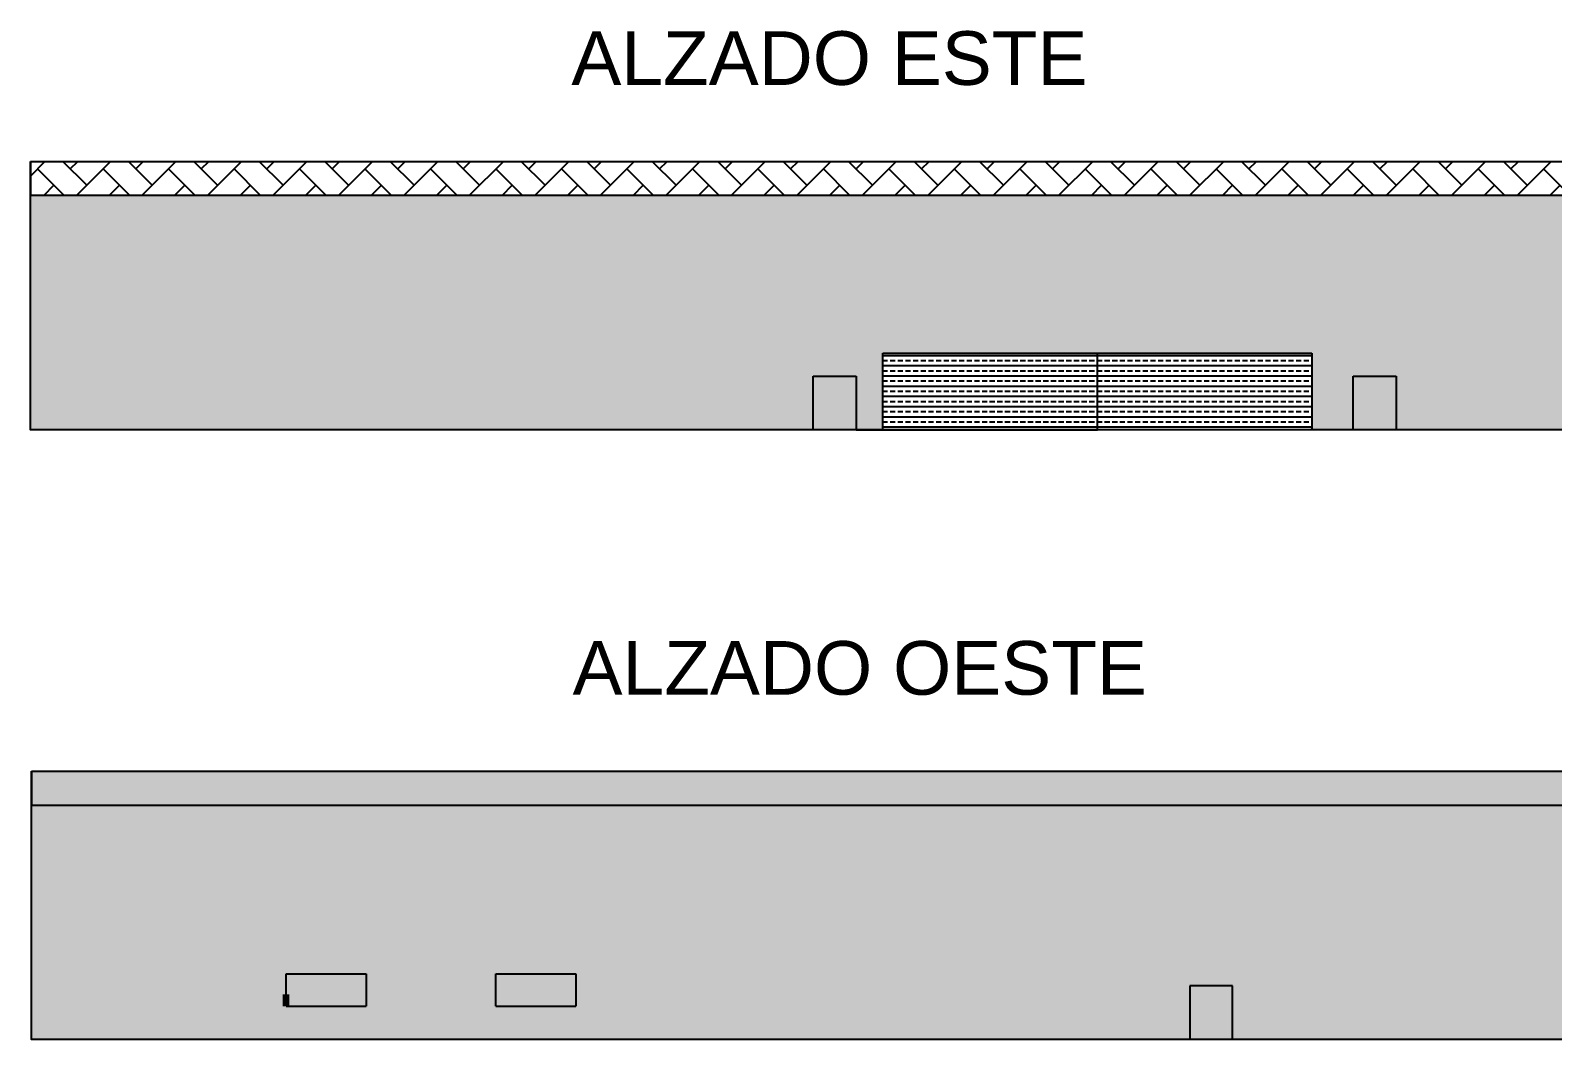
# Model space of a CAD drawing. Header units: millimetres. Extents: x 1559 to 2843, y 2495 to 3457.
# Drawn here: x 1559 to 2127, y 2495 to 2871 of the extents above; entities that cross this region are included whole.
import ezdxf

# ---------------------------------------------------------------- set-up
doc = ezdxf.new("R2010")
doc.units = ezdxf.units.MM
doc.styles.get("Standard").update_dxf_attribs({"font": 'arial.ttf'})

msp = doc.modelspace()

# ---------------------------------------------------------------- hatches: boundary and pattern name
h = msp.add_hatch()
h.set_pattern_fill('AR-HBONE', color=256, scale=0.085)
h.set_pattern_definition([(45, (59.837, 71.713), (0, 12.213148), [25.908, -8.636]), (135, (65.944, 77.8195), (1e-15, 12.213148), [25.908, -8.636])])
h.paths.add_polyline_path([(2249.4, 2822.45), (1559.4, 2822.45), (1559.4, 2809.87), (2249.4, 2809.87)])
at = {"lineweight": 90}
h = msp.add_hatch(dxfattribs=at)
h.set_pattern_fill('AR-BRSTD', color=256, scale=0.085)
h.set_pattern_definition([(0, (59.837, 71.713), (0, 5.758053), []), (90, (59.837, 71.713), (-8.636, 5.758053), [5.758053, -5.758053])])
h.paths.add_polyline_path([(2249.86, 2582.53), (1559.86, 2582.53), (1559.86, 2495.11), (1991.86, 2495.11), (1991.86, 2515.11), (2007.86, 2515.11), (2007.86, 2495.11), (2249.86, 2495.11)])
h.paths.add_polyline_path([(1733.01, 2519.61), (1762.84, 2519.61), (1762.84, 2507.61), (1733.01, 2507.61)], flags=16)
h.paths.add_polyline_path([(1684.64, 2519.61), (1684.64, 2507.61), (1654.81, 2507.61), (1654.81, 2511.86), (1654.81, 2519.61)], flags=16)
h.paths.add_polyline_path([(1877.4, 2750.95), (2037.4, 2750.95), (2037.4, 2722.45), (2052.8, 2722.45), (2052.8, 2742.45), (2068.8, 2742.45), (2068.8, 2722.45), (2249.4, 2722.45), (2249.4, 2809.87), (1559.4, 2809.87), (1559.4, 2722.45), (1851.4, 2722.45), (1851.4, 2742.45), (1867.4, 2742.45), (1867.4, 2722.45), (1877.4, 2722.45)])
h.paths.add_polyline_path([(2842.2, 2808.12), (2362.2, 2808.12), (2362.2, 2720.7), (2734.2, 2720.7), (2734.2, 2740.7), (2750.2, 2740.7), (2750.2, 2720.7), (2842.2, 2720.7)])
h.paths.add_polyline_path([(2590.66, 2745.2), (2620.49, 2745.2), (2620.49, 2733.2), (2590.66, 2733.2), (2590.66, 2737.45)], flags=16)
h.paths.add_polyline_path([(2842.7, 2582.93), (2362.7, 2582.93), (2362.7, 2495.51), (2721.19, 2495.51), (2721.19, 2515.51), (2737.19, 2515.51), (2737.19, 2495.51), (2842.7, 2495.51)])
h.paths.add_polyline_path([(2759.14, 2520.01), (2788.96, 2520.01), (2788.96, 2508.01), (2759.14, 2508.01), (2759.14, 2512.26)], flags=16)
h = msp.add_hatch()
h.set_pattern_fill('BRASS', color=256, scale=0.6)
h.set_pattern_definition([(0, (59.837, 71.713), (0, 3.81), []), (0, (59.837, 73.618), (0, 3.81), [1.905, -0.9525])])
h.paths.add_polyline_path([(1957.4, 2750.95), (1877.4, 2750.95), (1877.4, 2722.45), (1957.4, 2722.45)])
h.paths.add_polyline_path([(2037.4, 2750.95), (1957.4, 2750.95), (1957.4, 2722.45), (2037.4, 2722.45)])
h = msp.add_hatch()
h.set_pattern_fill('GOST_GLASS', color=256, scale=0.4)
h.set_pattern_definition([(45, (59.837, 71.713), (3.3941125, 0), [2, -2.8]), (45, (60.6856, 71.713), (3.3941125, 0), [0.8, -4]), (45, (59.837, 72.5615), (3.3941125, 0), [0.8, -4])])
h.paths.add_polyline_path([(1684.64, 2519.61), (1654.81, 2519.61), (1654.81, 2507.61), (1684.64, 2507.61)])
h.paths.add_polyline_path([(1762.84, 2507.61), (1762.84, 2519.61), (1733.01, 2519.61), (1733.01, 2507.61)])
h.paths.add_polyline_path([(2788.96, 2508.01), (2788.96, 2520.01), (2759.14, 2520.01), (2759.14, 2508.01)])
h.paths.add_polyline_path([(2620.49, 2733.2), (2620.49, 2745.2), (2590.66, 2745.2), (2590.66, 2733.2)])
h = msp.add_hatch()
h.set_pattern_fill('BOX', color=256, scale=0.2)
h.set_pattern_definition([(90, (59.837, 71.713), (-5.08, 3e-16), []), (90, (61.107, 71.713), (-5.08, 3e-16), []), (0, (59.837, 71.713), (0, 5.08), [-1.27, 1.27]), (0, (59.837, 72.983), (0, 5.08), [-1.27, 1.27]), (0, (59.837, 74.253), (0, 5.08), [1.27, -1.27]), (0, (59.837, 75.523), (0, 5.08), [1.27, -1.27]), (90, (62.377, 71.713), (-5.08, 3e-16), [1.27, -1.27]), (90, (63.647, 71.713), (-5.08, 3e-16), [1.27, -1.27])])
h.paths.add_polyline_path([(1867.4, 2742.45), (1851.4, 2742.45), (1851.4, 2722.45), (1867.4, 2722.45)])
h.paths.add_polyline_path([(2052.8, 2722.45), (2068.8, 2722.45), (2068.8, 2742.45), (2052.8, 2742.45)])
h.paths.add_polyline_path([(2721.19, 2495.51), (2737.19, 2495.51), (2737.19, 2515.51), (2721.19, 2515.51)])
h.paths.add_polyline_path([(1991.86, 2495.11), (2007.86, 2495.11), (2007.86, 2515.11), (1991.86, 2515.11)])
h.paths.add_polyline_path([(2750.2, 2740.7), (2734.2, 2740.7), (2734.2, 2720.7), (2750.2, 2720.7)])
h = msp.add_hatch()
h.set_pattern_fill('AR-RROOF', color=256, scale=0.085)
h.set_pattern_definition([(0, (59.837, 71.713), (4.7498, 2.159), [32.385, -4.318, 10.795, -2.159]), (0, (62.7085, 72.7924), (-2.159, 2.87147), [6.477, -0.71247, 12.954, -1.61925]), (0, (60.9166, 73.5481), (11.2268, 1.44653), [17.272, -3.0226, 8.636, -2.159])])
h.paths.add_polyline_path([(1559.86, 2595.11), (1559.86, 2582.53), (2249.86, 2582.53), (2249.86, 2595.11)])

# ---------------------------------------------------------------- linework, layer by layer
for p, q in [((1559.4, 2822.45), (1559.4, 2809.87)), ((1559.4, 2809.87), (2249.4, 2809.87)), ((1559.4, 2722.45), (1559.4, 2750.95)), ((1877.4, 2722.45), (1877.4, 2750.95)), ((1877.4, 2750.95), (2037.4, 2750.95)), ((1957.4, 2722.45), (1957.4, 2750.95)), ((2037.4, 2750.95), (2037.4, 2722.45)), ((1851.4, 2722.45), (1851.4, 2742.45)), ((1851.4, 2742.45), (1867.4, 2742.45)), ((1867.4, 2742.45), (1867.4, 2722.45)), ((2052.8, 2722.45), (2052.8, 2742.45)), ((2052.8, 2742.45), (2068.8, 2742.45)), ((2068.8, 2742.45), (2068.8, 2722.45)), ((1867.4, 2722.45), (1877.4, 2722.45)), ((1877.4, 2722.45), (1957.4, 2722.45)), ((1559.86, 2595.11), (1559.86, 2582.53)), ((1559.86, 2582.53), (2249.86, 2582.53)), ((1559.86, 2495.11), (1559.86, 2523.61)), ((1654.81, 2507.61), (1654.81, 2519.61)), ((1654.81, 2519.61), (1684.64, 2519.61)), ((1684.64, 2519.61), (1684.64, 2507.61)), ((1733.01, 2507.61), (1733.01, 2519.61)), ((1733.01, 2519.61), (1762.84, 2519.61)), ((1762.84, 2519.61), (1762.84, 2507.61)), ((2007.86, 2515.11), (1991.86, 2515.11)), ((1991.86, 2515.11), (1991.86, 2495.11)), ((2007.86, 2495.11), (2007.86, 2515.11)), ((1654.81, 2507.61), (1684.64, 2507.61)), ((1733.01, 2507.61), (1762.84, 2507.61)), ((1559.86, 2495.11), (1559.86, 2503.36))]:
    msp.add_line(p, q)
msp.add_line((1654.81, 2507.61), (1654.81, 2511.86), dxfattribs=at)
for points in [[(1559.4, 2822.45), (2249.4, 2822.45), (2249.4, 2722.45), (1559.4, 2722.45)], [(1559.86, 2595.11), (2249.86, 2595.11), (2249.86, 2495.11), (1559.86, 2495.11)]]:
    msp.add_lwpolyline(points, close=True)

# ---------------------------------------------------------------- texts
at = {"char_height": 20, "attachment_point": 1}
for s, insert in [('ALZADO ESTE', (1761.19, 2871)), ('ALZADO OESTE', (1761.64, 2643.66))]:
    msp.add_mtext_dynamic_manual_height_columns(s, width=349.2852, gutter_width=12.5, heights=[10.35], dxfattribs=dict(at, insert=insert))

doc.saveas('drawing.dxf')
